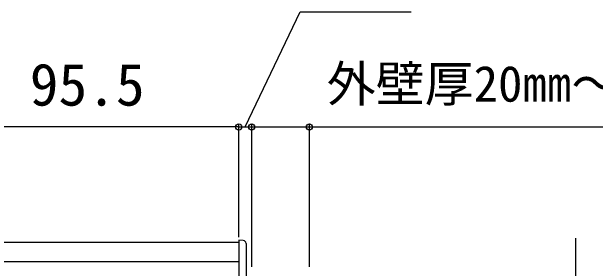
# Model space of a CAD drawing. Units: millimetres, scale not verified. Extents: x -875 to 875, y -1304 to 1296.
# Drawn here: x 66.6 to 269.3, y 987.2 to 1076.3 of the extents above; entities that cross this region are included whole.
import ezdxf
from ezdxf.enums import TextEntityAlignment as Align

# ---------------------------------------------------------------- set-up
doc = ezdxf.new("R2010")
doc.units = ezdxf.units.MM
doc.header["$LTSCALE"] = 8
for name, color, linetype in [('0-4_YKK_12', 2, 'Continuous'), ('0-5_YKK_13', 4, 'Continuous'), ('0-6_YKK_D', 6, 'Continuous')]:
    doc.layers.add(name, color=color, linetype=linetype)
doc.styles.add('ＭＳ ゴシック', font='')
doc.styles.get('ＭＳ ゴシック').set_extended_font_data('MS Gothic')

msp = doc.modelspace()

# ---------------------------------------------------------------- linework, layer by layer
at = {"layer": '0-4_YKK_12'}
for p, q in [((-117, 996.3), (145.5, 996.3)), ((-117, 989.635), (145.5, 989.635))]:
    msp.add_line(p, q, dxfattribs=at)
at = {"layer": '0-5_YKK_13'}
for p, q in [((148, 995.906), (148, 989.898)), ((145.5, 989.635), (145.5, 957.5)), ((148, 989.898), (148, 988.5)), ((148, 988.5), (148, 957.5))]:
    msp.add_line(p, q, dxfattribs=at)
msp.add_lwpolyline([(147.061, 996.905), (145.5, 997), (145.5, 989.635)], dxfattribs=at)
msp.add_arc((147, 995.906), 1, 0.00015, 86.50017, dxfattribs=at)
at = {"layer": '0-6_YKK_D'}
for p, q in [((145.5, 1036.3), (50, 1036.3)), ((145.5, 1036.3), (141.2, 1036.3)), ((145.5, 998), (145.5, 1037.3)), ((145.5, 998), (145.5, 1037.3)), ((145.5, 1036.3), (150, 1036.3)), ((145.5, 1036.3), (150, 1036.3)), ((150, 987.802), (150, 1037.3)), ((150, 987.802), (150, 1037.3)), ((150, 1036.3), (154.3, 1036.3)), ((170, 987.802), (170, 1037.3))]:
    msp.add_line(p, q, dxfattribs=at)
for points in [[(147.75, 1036.3), (166.862, 1076.3), (205.362, 1076.3)], [(150, 1036.3), (170, 1036.3), (375.51, 1036.3)], [(262.5, 936.3), (262.5, 961.3), (262.5, 997.736)]]:
    msp.add_lwpolyline(points, dxfattribs=at)
for centre in [(145.5, 1036.3), (145.5, 1036.3), (150, 1036.3), (150, 1036.3), (170, 1036.3)]:
    msp.add_circle(centre, 1.075, dxfattribs=at)

# ---------------------------------------------------------------- texts
at = {"layer": '0-6_YKK_D', "style": 'ＭＳ ゴシック'}
for s, height, p in [('95.5', 14.66, (72.92, 1039.3)), ('外壁厚20㎜～50㎜', 12.46, (176.044, 1041.328))]:
    msp.add_text(s, height=height, dxfattribs=at).set_placement(p, align=Align.BOTTOM_LEFT)

doc.saveas('drawing.dxf')
